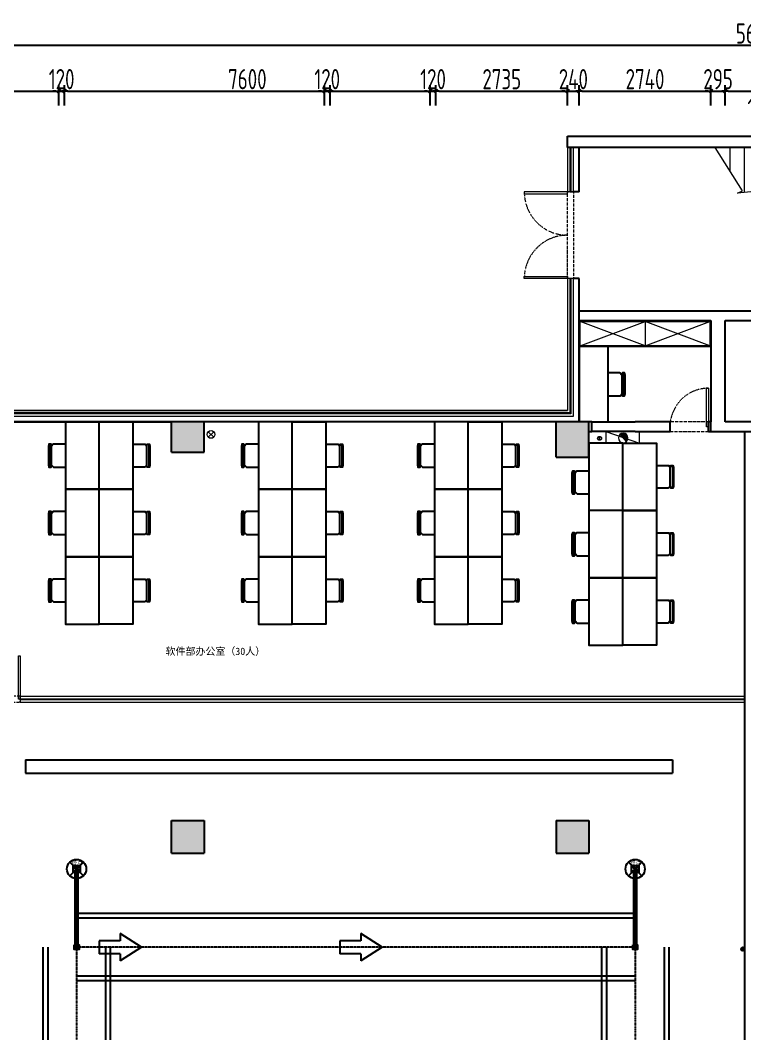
# Model space of a CAD drawing. Header units: millimetres. Extents: x 591722 to 1211798, y -167163 to 126727.
# Drawn here: x 607808 to 622865, y 105672 to 126727 of the extents above; entities that cross this region are included whole.
import ezdxf
from ezdxf.enums import TextEntityAlignment as Align

# ---------------------------------------------------------------- set-up
doc = ezdxf.new("R2010")
doc.units = ezdxf.units.MM
doc.header["$LTSCALE"] = 0.5
doc.header["$PDMODE"] = 35
for name, pattern in [('ACAD_ISO03W100', [30, 12, -18]), ('CENTER', [50.8, 31.75, -6.35, 6.35, -6.35]), ('DASHEDX2', [38.1, 25.4, -12.7])]:
    doc.linetypes.add(name, pattern=pattern)
doc.layers.get('Defpoints').update_dxf_attribs({"color": 8})
for name, color, linetype in [('BS-SHORT-CABINET', 40, 'Continuous'), ('COL-FILL', 8, 'Continuous'), ('COLUMN', 4, 'Continuous'), ('DOOR', 60, 'Continuous'), ('FF-FURN', 51, 'Continuous'), ('FF-TEXT', 50, 'Continuous'), ('L-AGV点位', 7, 'Continuous'), ('L-AGV路径', 7, 'Continuous'), ('L-AGV通道内沿', 40, 'Continuous'), ('L-AGV通道外沿', 3, 'Continuous'), ('L-中心线', 1, 'CENTER'), ('L-二维码', 7, 'Continuous'), ('L-反光柱', 7, 'Continuous'), ('L-流向', 6, 'Continuous'), ('L-点位代号', 6, 'Continuous'), ('RC-TEXT', 50, 'Continuous')]:
    doc.layers.add(name, color=color, linetype=linetype)
doc.layers.add('WALL', color=160, linetype='Continuous', lineweight=20)
doc.layers.add('WINDOW', color=12, linetype='Continuous', lineweight=9)
doc.styles.add('CCD_DIM', font='archs.shx', dxfattribs={"width": 0.8})
doc.styles.add('L-TXT', font='SimSun.ttf')
doc.styles.get("Standard").update_dxf_attribs({"font": 'txt', "bigfont": 'gbcbig.shx'})
doc.styles.add('宋体', font='NSimSun.ttf')
doc.dimstyles.new('CCD_DIM_60', dxfattribs={"dimscale": 60, "dimtxt": 7, "dimasz": 1, "dimexe": 2, "dimexo": 2, "dimtad": 1, "dimdec": 0, "dimdsep": 46, "dimtxsty": 'CCD_DIM', "dimblk1": 'CCD', "dimblk2": 'CCD', "dimsah": 1, "dimcen": 0.3, "dimclrd": 44, "dimclre": 44, "dimclrt": 50, "dimadec": 1, "dimazin": 2, "dimtfac": 1, "dimtdec": 0, "dimtix": 1, "dimtmove": 2, "dimatfit": 3, "dimfxl": 5, "dimfxlon": 1, "dimtolj": 1, "dimarcsym": 0})

# ---------------------------------------------------------------- blocks, each defined once
blk = doc.blocks.new('CCD')
at = {"color": 50, "linetype": 'ByBlock'}
blk.add_line((-1.09, 0), (1.09, 0), dxfattribs=at)
at = {"color": 50, "linetype": 'Continuous', "const_width": 0.608}
blk.add_lwpolyline([(0.61, 0.61), (-0.61, -0.61)], dxfattribs=at)
blk = doc.blocks.new('*D258')
at = {"layer": 'Defpoints', "color": 0, "lineweight": 9, "transparency": 16777216}
for p in [(608608, 125257), (605168, 118382), (608608, 118382)]:
    blk.add_point(p, dxfattribs=at)
at = {"layer": 'RC-TEXT', "color": 44, "lineweight": -2, "transparency": 16777216}
for p, q in [((605168, 124957), (605168, 125377)), ((608608, 124957), (608608, 125377)), ((605228, 125257), (608548, 125257))]:
    blk.add_line(p, q, dxfattribs=at)
at = {"layer": 'RC-TEXT', "color": 44, "lineweight": -2, "transparency": 16777216, "xscale": 60, "yscale": 60, "zscale": 60, "rotation": 180}
blk.add_blockref('CCD', (605168, 125257), dxfattribs=at)
at = {"layer": 'RC-TEXT', "color": 44, "lineweight": -2, "transparency": 16777216, "xscale": 60, "yscale": 60, "zscale": 60}
blk.add_blockref('CCD', (608608, 125257), dxfattribs=at)
at = {"layer": 'RC-TEXT', "color": 50, "lineweight": -2, "transparency": 16777216, "insert": (606888, 125504), "char_height": 420, "attachment_point": 5, "style": 'CCD_DIM'}
blk.add_mtext('\\A1;3440', dxfattribs=at)
blk = doc.blocks.new('*D232')
at = {"layer": 'Defpoints', "color": 0, "lineweight": 9, "transparency": 16777216}
for p in [(608728, 125257), (608608, 118382), (608728, 118382)]:
    blk.add_point(p, dxfattribs=at)
at = {"layer": 'RC-TEXT', "color": 44, "lineweight": -2, "transparency": 16777216}
for p, q in [((608608, 124957), (608608, 125377)), ((608728, 124957), (608728, 125377)), ((608548, 125257), (608488, 125257)), ((608608, 125257), (608728, 125257)), ((608788, 125257), (608848, 125257))]:
    blk.add_line(p, q, dxfattribs=at)
at = {"layer": 'RC-TEXT', "color": 44, "lineweight": -2, "transparency": 16777216, "xscale": 60, "yscale": 60, "zscale": 60}
blk.add_blockref('CCD', (608608, 125257), dxfattribs=at)
at = {"layer": 'RC-TEXT', "color": 44, "lineweight": -2, "transparency": 16777216, "xscale": 60, "yscale": 60, "zscale": 60, "rotation": 180}
blk.add_blockref('CCD', (608728, 125257), dxfattribs=at)
at = {"layer": 'RC-TEXT', "color": 50, "lineweight": -2, "transparency": 16777216, "insert": (608668, 125504), "char_height": 420, "attachment_point": 5, "style": 'CCD_DIM'}
blk.add_mtext('\\A1;120', dxfattribs=at)
blk = doc.blocks.new('*D248')
at = {"layer": 'Defpoints', "color": 0, "lineweight": 9, "transparency": 16777216}
for p in [(616448, 125257), (616328, 118382), (616448, 118382)]:
    blk.add_point(p, dxfattribs=at)
at = {"layer": 'RC-TEXT', "color": 44, "lineweight": -2, "transparency": 16777216}
for p, q in [((616328, 124957), (616328, 125377)), ((616448, 124957), (616448, 125377)), ((616268, 125257), (616208, 125257)), ((616328, 125257), (616448, 125257)), ((616508, 125257), (616568, 125257))]:
    blk.add_line(p, q, dxfattribs=at)
at = {"layer": 'RC-TEXT', "color": 44, "lineweight": -2, "transparency": 16777216, "xscale": 60, "yscale": 60, "zscale": 60}
blk.add_blockref('CCD', (616328, 125257), dxfattribs=at)
at = {"layer": 'RC-TEXT', "color": 44, "lineweight": -2, "transparency": 16777216, "xscale": 60, "yscale": 60, "zscale": 60, "rotation": 180}
blk.add_blockref('CCD', (616448, 125257), dxfattribs=at)
at = {"layer": 'RC-TEXT', "color": 50, "lineweight": -2, "transparency": 16777216, "insert": (616388, 125504), "char_height": 420, "attachment_point": 5, "style": 'CCD_DIM'}
blk.add_mtext('\\A1;120', dxfattribs=at)
blk = doc.blocks.new('*D249')
at = {"layer": 'Defpoints', "color": 0, "lineweight": 9, "transparency": 16777216}
for p in [(594888, 126204), (594888, 118622), (651488, 118582)]:
    blk.add_point(p, dxfattribs=at)
at = {"layer": 'RC-TEXT', "color": 44, "lineweight": -2, "transparency": 16777216}
for p, q in [((594888, 125904), (594888, 126324)), ((651428, 126204), (594948, 126204)), ((651488, 125904), (651488, 126324))]:
    blk.add_line(p, q, dxfattribs=at)
at = {"layer": 'RC-TEXT', "color": 44, "lineweight": -2, "transparency": 16777216, "xscale": 60, "yscale": 60, "zscale": 60, "rotation": 180}
blk.add_blockref('CCD', (594888, 126204), dxfattribs=at)
at = {"layer": 'RC-TEXT', "color": 44, "lineweight": -2, "transparency": 16777216, "xscale": 60, "yscale": 60, "zscale": 60}
blk.add_blockref('CCD', (651488, 126204), dxfattribs=at)
at = {"layer": 'RC-TEXT', "color": 50, "lineweight": -2, "transparency": 16777216, "insert": (623188, 126452), "char_height": 420, "attachment_point": 5, "style": 'CCD_DIM'}
blk.add_mtext('\\A1;56600', dxfattribs=at)
blk = doc.blocks.new('*D250')
at = {"layer": 'Defpoints', "color": 0, "lineweight": 9, "transparency": 16777216}
for p in [(616328, 125257), (608728, 118382), (616328, 118382)]:
    blk.add_point(p, dxfattribs=at)
at = {"layer": 'RC-TEXT', "color": 44, "lineweight": -2, "transparency": 16777216}
for p, q in [((608728, 124957), (608728, 125377)), ((616328, 124957), (616328, 125377)), ((608788, 125257), (616268, 125257))]:
    blk.add_line(p, q, dxfattribs=at)
at = {"layer": 'RC-TEXT', "color": 44, "lineweight": -2, "transparency": 16777216, "xscale": 60, "yscale": 60, "zscale": 60, "rotation": 180}
blk.add_blockref('CCD', (608728, 125257), dxfattribs=at)
at = {"layer": 'RC-TEXT', "color": 44, "lineweight": -2, "transparency": 16777216, "xscale": 60, "yscale": 60, "zscale": 60}
blk.add_blockref('CCD', (616328, 125257), dxfattribs=at)
at = {"layer": 'RC-TEXT', "color": 50, "lineweight": -2, "transparency": 16777216, "insert": (612528, 125504), "char_height": 420, "attachment_point": 5, "style": 'CCD_DIM'}
blk.add_mtext('\\A1;7600', dxfattribs=at)
blk = doc.blocks.new('*D287')
at = {"layer": 'Defpoints', "color": 0, "lineweight": 9, "transparency": 16777216}
for p in [(622163, 125257), (622163, 120492), (619423, 118630)]:
    blk.add_point(p, dxfattribs=at)
at = {"layer": 'RC-TEXT', "color": 44, "lineweight": -2, "transparency": 16777216}
for p, q in [((619423, 124957), (619423, 125377)), ((622163, 124957), (622163, 125377)), ((619483, 125257), (622103, 125257))]:
    blk.add_line(p, q, dxfattribs=at)
at = {"layer": 'RC-TEXT', "color": 44, "lineweight": -2, "transparency": 16777216, "xscale": 60, "yscale": 60, "zscale": 60, "rotation": 180}
blk.add_blockref('CCD', (619423, 125257), dxfattribs=at)
at = {"layer": 'RC-TEXT', "color": 44, "lineweight": -2, "transparency": 16777216, "xscale": 60, "yscale": 60, "zscale": 60}
blk.add_blockref('CCD', (622163, 125257), dxfattribs=at)
at = {"layer": 'RC-TEXT', "color": 50, "lineweight": -2, "transparency": 16777216, "insert": (620793, 125504), "char_height": 420, "attachment_point": 5, "style": 'CCD_DIM'}
blk.add_mtext('\\A1;2740', dxfattribs=at)
blk = doc.blocks.new('*D288')
at = {"layer": 'Defpoints', "color": 0, "lineweight": 9, "transparency": 16777216}
for p in [(622458, 125257), (622163, 120492), (622458, 120492)]:
    blk.add_point(p, dxfattribs=at)
at = {"layer": 'RC-TEXT', "color": 44, "lineweight": -2, "transparency": 16777216}
for p, q in [((622163, 124957), (622163, 125377)), ((622458, 124957), (622458, 125377)), ((622103, 125257), (622043, 125257)), ((622163, 125257), (622458, 125257)), ((622518, 125257), (622578, 125257))]:
    blk.add_line(p, q, dxfattribs=at)
at = {"layer": 'RC-TEXT', "color": 44, "lineweight": -2, "transparency": 16777216, "xscale": 60, "yscale": 60, "zscale": 60}
blk.add_blockref('CCD', (622163, 125257), dxfattribs=at)
at = {"layer": 'RC-TEXT', "color": 44, "lineweight": -2, "transparency": 16777216, "xscale": 60, "yscale": 60, "zscale": 60, "rotation": 180}
blk.add_blockref('CCD', (622458, 125257), dxfattribs=at)
at = {"layer": 'RC-TEXT', "color": 50, "lineweight": -2, "transparency": 16777216, "insert": (622311, 125504), "char_height": 420, "attachment_point": 5, "style": 'CCD_DIM'}
blk.add_mtext('\\A1;295', dxfattribs=at)
blk = doc.blocks.new('*D289')
at = {"layer": 'Defpoints', "color": 0, "lineweight": 9, "transparency": 16777216}
for p in [(619183, 125257), (619183, 118622), (616448, 118382)]:
    blk.add_point(p, dxfattribs=at)
at = {"layer": 'RC-TEXT', "color": 44, "lineweight": -2, "transparency": 16777216}
for p, q in [((616448, 124957), (616448, 125377)), ((619183, 124957), (619183, 125377)), ((616508, 125257), (619123, 125257))]:
    blk.add_line(p, q, dxfattribs=at)
at = {"layer": 'RC-TEXT', "color": 44, "lineweight": -2, "transparency": 16777216, "xscale": 60, "yscale": 60, "zscale": 60, "rotation": 180}
blk.add_blockref('CCD', (616448, 125257), dxfattribs=at)
at = {"layer": 'RC-TEXT', "color": 44, "lineweight": -2, "transparency": 16777216, "xscale": 60, "yscale": 60, "zscale": 60}
blk.add_blockref('CCD', (619183, 125257), dxfattribs=at)
at = {"layer": 'RC-TEXT', "color": 50, "lineweight": -2, "transparency": 16777216, "insert": (617816, 125504), "char_height": 420, "attachment_point": 5, "style": 'CCD_DIM'}
blk.add_mtext('\\A1;2735', dxfattribs=at)
blk = doc.blocks.new('*D290')
at = {"layer": 'Defpoints', "color": 0, "lineweight": 9, "transparency": 16777216}
for p in [(619423, 125257), (619183, 118622), (619423, 118630)]:
    blk.add_point(p, dxfattribs=at)
at = {"layer": 'RC-TEXT', "color": 44, "lineweight": -2, "transparency": 16777216}
for p, q in [((619183, 124957), (619183, 125377)), ((619423, 124957), (619423, 125377)), ((619123, 125257), (619063, 125257)), ((619183, 125257), (619423, 125257)), ((619483, 125257), (619543, 125257))]:
    blk.add_line(p, q, dxfattribs=at)
at = {"layer": 'RC-TEXT', "color": 44, "lineweight": -2, "transparency": 16777216, "xscale": 60, "yscale": 60, "zscale": 60}
blk.add_blockref('CCD', (619183, 125257), dxfattribs=at)
at = {"layer": 'RC-TEXT', "color": 44, "lineweight": -2, "transparency": 16777216, "xscale": 60, "yscale": 60, "zscale": 60, "rotation": 180}
blk.add_blockref('CCD', (619423, 125257), dxfattribs=at)
at = {"layer": 'RC-TEXT', "color": 50, "lineweight": -2, "transparency": 16777216, "insert": (619303, 125504), "char_height": 420, "attachment_point": 5, "style": 'CCD_DIM'}
blk.add_mtext('\\A1;240', dxfattribs=at)
blk = doc.blocks.new('*D291')
at = {"layer": 'Defpoints', "color": 0, "lineweight": 9, "transparency": 16777216}
for p in [(624153, 125257), (622458, 120492), (624153, 120492)]:
    blk.add_point(p, dxfattribs=at)
at = {"layer": 'RC-TEXT', "color": 44, "lineweight": -2, "transparency": 16777216}
for p, q in [((622458, 124957), (622458, 125377)), ((624153, 124957), (624153, 125377)), ((622518, 125257), (624093, 125257))]:
    blk.add_line(p, q, dxfattribs=at)
at = {"layer": 'RC-TEXT', "color": 44, "lineweight": -2, "transparency": 16777216, "xscale": 60, "yscale": 60, "zscale": 60, "rotation": 180}
blk.add_blockref('CCD', (622458, 125257), dxfattribs=at)
at = {"layer": 'RC-TEXT', "color": 44, "lineweight": -2, "transparency": 16777216, "xscale": 60, "yscale": 60, "zscale": 60}
blk.add_blockref('CCD', (624153, 125257), dxfattribs=at)
at = {"layer": 'RC-TEXT', "color": 50, "lineweight": -2, "transparency": 16777216, "insert": (623306, 124896), "char_height": 420, "attachment_point": 5, "style": 'CCD_DIM'}
blk.add_mtext('\\A1;1695', dxfattribs=at)
blk = doc.blocks.new('B')
at = {"color": 54, "linetype": 'ByBlock'}
for p, q in [((-195, 253), (-238, 242)), ((194, 253), (-195, 253)), ((237, 242), (194, 253)), ((-195, 209), (194, 209))]:
    blk.add_line(p, q, dxfattribs=at)
at = {"linetype": 'ByBlock'}
blk.add_lwpolyline([(237, -81), (237, 177), (194, 209), (237, 220), (237, 263), (194, 274), (-195, 274), (-238, 263), (-238, 220), (-195, 209), (-238, 166), (-238, -81)], dxfattribs=at)
blk = doc.blocks.new('*D251')
at = {"layer": 'Defpoints', "color": 0, "lineweight": 9, "transparency": 16777216}
for p in [(614128, 125257), (614128, 118382), (614248, 118382)]:
    blk.add_point(p, dxfattribs=at)
at = {"layer": 'RC-TEXT', "color": 44, "lineweight": -2, "transparency": 16777216}
for p, q in [((614128, 124957), (614128, 125377)), ((614248, 124957), (614248, 125377)), ((614068, 125257), (614008, 125257)), ((614248, 125257), (614128, 125257)), ((614308, 125257), (614368, 125257))]:
    blk.add_line(p, q, dxfattribs=at)
at = {"layer": 'RC-TEXT', "color": 44, "lineweight": -2, "transparency": 16777216, "xscale": 60, "yscale": 60, "zscale": 60}
blk.add_blockref('CCD', (614128, 125257), dxfattribs=at)
at = {"layer": 'RC-TEXT', "color": 44, "lineweight": -2, "transparency": 16777216, "xscale": 60, "yscale": 60, "zscale": 60, "rotation": 180}
blk.add_blockref('CCD', (614248, 125257), dxfattribs=at)
at = {"layer": 'RC-TEXT', "color": 50, "lineweight": -2, "transparency": 16777216, "insert": (614188, 125504), "char_height": 420, "attachment_point": 5, "style": 'CCD_DIM'}
blk.add_mtext('\\A1;120', dxfattribs=at)
blk = doc.blocks.new('rgwerqw')
at = {"lineweight": 9}
h = blk.add_hatch(color=1, dxfattribs=at)
h.dxf.hatch_style = 1
h.paths.add_polyline_path([(603526, -152518, 0.21571), (603492, -152443), (603360, -152594, 0.645129)])
at = {"color": 1, "lineweight": 9}
for p, q in [((603065, -152650), (603765, -152410)), ((603492, -152443), (603360, -152594))]:
    blk.add_line(p, q, dxfattribs=at)
blk.add_lwpolyline([(603065, -152410), (603765, -152410), (603765, -152650), (603065, -152650)], close=True, dxfattribs=at)
blk.add_circle((603426, -152518), 100, dxfattribs=at)
blk = doc.blocks.new('单向走行箭头')
at = {"layer": 'L-流向', "color": 6}
for p, q in [((0, 0), (440, 283)), ((440, 283), (440, 135)), ((0, 0), (440, -283)), ((440, 135), (880, 135)), ((880, 135), (880, -135)), ((440, -135), (440, -283)), ((440, -135), (880, -135))]:
    blk.add_line(p, q, dxfattribs=at)
blk = doc.blocks.new('*U309')
at = {"layer": 'L-AGV通道内沿'}
for p, q in [((-600, 10670), (-600, 0)), ((600, 10670), (600, 0))]:
    blk.add_line(p, q, dxfattribs=at)
at = {"layer": 'L-AGV通道外沿', "linetype": 'DASHEDX2'}
for p, q in [((-700, 10670), (-700, 0)), ((700, 10670), (700, 0))]:
    blk.add_line(p, q, dxfattribs=at)
at = {"layer": 'L-中心线', "color": 1, "lineweight": -2}
blk.add_line((0, 10670), (0, 0), dxfattribs=at)
at = {"layer": 'L-流向', "xscale": -1, "rotation": 90}
for p in [(0, 6348), (0, 1348)]:
    blk.add_blockref('单向走行箭头', p, dxfattribs=at)
blk = doc.blocks.new('*U316')
at = {"layer": 'L-AGV通道内沿'}
for p, q in [((-600, 11610), (-600, 0)), ((600, 11610), (600, 0))]:
    blk.add_line(p, q, dxfattribs=at)
at = {"layer": 'L-AGV通道外沿', "linetype": 'DASHEDX2'}
for p, q in [((-700, 11610), (-700, 0)), ((700, 11610), (700, 0))]:
    blk.add_line(p, q, dxfattribs=at)
at = {"layer": 'L-中心线', "color": 1, "lineweight": -2}
blk.add_line((0, 11610), (0, 0), dxfattribs=at)
at = {"layer": 'L-流向', "xscale": -1, "rotation": 90}
for p in [(0, 6348), (0, 1348)]:
    blk.add_blockref('单向走行箭头', p, dxfattribs=at)
blk = doc.blocks.new('*U317')
at = {"layer": 'L-AGV通道内沿'}
for p, q in [((-600, 10670), (-600, 0)), ((600, 10670), (600, 0))]:
    blk.add_line(p, q, dxfattribs=at)
at = {"layer": 'L-AGV通道外沿', "linetype": 'DASHEDX2'}
for p, q in [((-700, 10670), (-700, 0)), ((700, 10670), (700, 0))]:
    blk.add_line(p, q, dxfattribs=at)
at = {"layer": 'L-中心线', "color": 1, "lineweight": -2}
blk.add_line((0, 10670), (0, 0), dxfattribs=at)
at = {"layer": 'L-流向', "rotation": 90.00000000000003}
for p in [(0, 5028), (0, 28)]:
    blk.add_blockref('单向走行箭头', p, dxfattribs=at)
blk = doc.blocks.new('反光柱')
at = {"layer": 'L-反光柱', "color": 6}
for radius in [37.5, 18.9]:
    blk.add_circle((37.5, 0), radius, dxfattribs=at)
blk = doc.blocks.new('TAG4X4')
at = {"layer": 'L-二维码'}
for points in [[(-50, 50), (50, 50), (50, -50), (-50, -50)], [(-50, 50), (-27, 50), (-27, 28), (-50, 28)], [(-50, 24), (-27, 24), (-27, 2), (-50, 2)], [(-25, 50), (-1, 50), (-1, 28), (-25, 28)], [(-25, 24), (-1, 24), (-1, 2), (-25, 2)], [(1, 50), (24, 50), (24, 28), (1, 28)], [(1, 24), (24, 24), (24, 2), (1, 2)], [(27, 50), (50, 50), (50, 28), (27, 28)], [(27, 24), (50, 24), (50, 2), (27, 2)], [(-50, -2), (-27, -2), (-27, -24), (-50, -24)], [(-50, -28), (-27, -28), (-27, -50), (-50, -50)], [(-25, -2), (-1, -2), (-1, -24), (-25, -24)], [(-25, -28), (-1, -28), (-1, -50), (-25, -50)], [(1, -2), (24, -2), (24, -24), (1, -24)], [(1, -28), (24, -28), (24, -50), (1, -50)], [(27, -2), (50, -2), (50, -24), (27, -24)], [(27, -28), (50, -28), (50, -50), (27, -50)]]:
    blk.add_lwpolyline(points, close=True, dxfattribs=at)
blk.add_attdef('ID', (-44, -41), '', height=5, dxfattribs=at)
blk = doc.blocks.new('*U335')
at = {"layer": 'L-二维码'}
for points in [[(-26, 1500), (26, 1500), (26, 0), (-26, 0)], [(-26, 1480), (-8, 1480), (-8, 1462), (-26, 1462)], [(8, 1480), (26, 1480), (26, 1462), (8, 1462)], [(-26, 1439), (-8, 1439), (-8, 1422), (-26, 1422)], [(-26, 1399), (-8, 1399), (-8, 1381), (-26, 1381)], [(-26, 1358), (-8, 1358), (-8, 1341), (-26, 1341)], [(-26, 1317), (-8, 1317), (-8, 1300), (-26, 1300)], [(-26, 1277), (-8, 1277), (-8, 1259), (-26, 1259)], [(8, 1439), (26, 1439), (26, 1422), (8, 1422)], [(8, 1399), (26, 1399), (26, 1381), (8, 1381)], [(8, 1358), (26, 1358), (26, 1341), (8, 1341)], [(8, 1317), (26, 1317), (26, 1300), (8, 1300)], [(8, 1277), (26, 1277), (26, 1259), (8, 1259)], [(-26, 1236), (-8, 1236), (-8, 1219), (-26, 1219)], [(-26, 1196), (-8, 1196), (-8, 1178), (-26, 1178)], [(-26, 1155), (-8, 1155), (-8, 1137), (-26, 1137)], [(-26, 1114), (-8, 1114), (-8, 1097), (-26, 1097)], [(-26, 1074), (-8, 1074), (-8, 1056), (-26, 1056)], [(8, 1236), (26, 1236), (26, 1219), (8, 1219)], [(8, 1196), (26, 1196), (26, 1178), (8, 1178)], [(8, 1155), (26, 1155), (26, 1137), (8, 1137)], [(8, 1114), (26, 1114), (26, 1097), (8, 1097)], [(8, 1074), (26, 1074), (26, 1056), (8, 1056)], [(-26, 1033), (-8, 1033), (-8, 1016), (-26, 1016)], [(-26, 992), (-8, 992), (-8, 975), (-26, 975)], [(-26, 952), (-8, 952), (-8, 934), (-26, 934)], [(-26, 911), (-8, 911), (-8, 894), (-26, 894)], [(-26, 871), (-8, 871), (-8, 853), (-26, 853)], [(8, 1033), (26, 1033), (26, 1016), (8, 1016)], [(8, 992), (26, 992), (26, 975), (8, 975)], [(8, 952), (26, 952), (26, 934), (8, 934)], [(8, 911), (26, 911), (26, 894), (8, 894)], [(8, 871), (26, 871), (26, 853), (8, 853)], [(-26, 830), (-8, 830), (-8, 812), (-26, 812)], [(-26, 789), (-8, 789), (-8, 772), (-26, 772)], [(-26, 749), (-8, 749), (-8, 731), (-26, 731)], [(-26, 708), (-8, 708), (-8, 691), (-26, 691)], [(-26, 667), (-8, 667), (-8, 650), (-26, 650)], [(8, 830), (26, 830), (26, 812), (8, 812)], [(8, 789), (26, 789), (26, 772), (8, 772)], [(8, 749), (26, 749), (26, 731), (8, 731)], [(8, 708), (26, 708), (26, 691), (8, 691)], [(8, 667), (26, 667), (26, 650), (8, 650)], [(-26, 627), (-8, 627), (-8, 609), (-26, 609)], [(-26, 586), (-8, 586), (-8, 569), (-26, 569)], [(-26, 546), (-8, 546), (-8, 528), (-26, 528)], [(-26, 505), (-8, 505), (-8, 487), (-26, 487)], [(-26, 464), (-8, 464), (-8, 447), (-26, 447)], [(-26, 424), (-8, 424), (-8, 406), (-26, 406)], [(8, 627), (26, 627), (26, 609), (8, 609)], [(8, 586), (26, 586), (26, 569), (8, 569)], [(8, 546), (26, 546), (26, 528), (8, 528)], [(8, 505), (26, 505), (26, 487), (8, 487)], [(8, 464), (26, 464), (26, 447), (8, 447)], [(8, 424), (26, 424), (26, 406), (8, 406)], [(-26, 383), (-8, 383), (-8, 366), (-26, 366)], [(-26, 342), (-8, 342), (-8, 325), (-26, 325)], [(-26, 302), (-8, 302), (-8, 284), (-26, 284)], [(-26, 261), (-8, 261), (-8, 244), (-26, 244)], [(-26, 221), (-8, 221), (-8, 203), (-26, 203)], [(8, 383), (26, 383), (26, 366), (8, 366)], [(8, 342), (26, 342), (26, 325), (8, 325)], [(8, 302), (26, 302), (26, 284), (8, 284)], [(8, 261), (26, 261), (26, 244), (8, 244)], [(8, 221), (26, 221), (26, 203), (8, 203)], [(-26, 180), (-8, 180), (-8, 163), (-26, 163)], [(-26, 139), (-8, 139), (-8, 122), (-26, 122)], [(-26, 99), (-8, 99), (-8, 81), (-26, 81)], [(-26, 58), (-8, 58), (-8, 41), (-26, 41)], [(-26, 17), (-8, 17), (-8, 0), (-26, 0)], [(8, 180), (26, 180), (26, 163), (8, 163)], [(8, 139), (26, 139), (26, 122), (8, 122)], [(8, 99), (26, 99), (26, 81), (8, 81)], [(8, 58), (26, 58), (26, 41), (8, 41)], [(8, 17), (26, 17), (26, 0), (8, 0)]]:
    blk.add_lwpolyline(points, close=True, dxfattribs=at)
blk.add_attdef('ID', (-20, 9), '', height=5, dxfattribs=at)
blk = doc.blocks.new('*U321')
at = {"layer": 'L-AGV点位'}
for p, q in [((-141, 142), (141, -141)), ((-141, -141), (141, 142))]:
    blk.add_line(p, q, dxfattribs=at)
blk.add_circle((0, 1), 200, dxfattribs=at)
at = {"layer": 'L-AGV点位', "insert": (-103, 173), "char_height": 80, "attachment_point": 1}
blk.add_mtext_dynamic_manual_height_columns('{\\fSimSun|b0|i0|c134|p2;终点}', width=264.03, gutter_width=12.5, heights=[0], dxfattribs=at)
at = {"layer": 'L-点位代号', "style": 'L-TXT'}
for tag, p in [('代号', (0, -33)), ('区域', (0, -166))]:
    blk.add_attdef(tag, text='', height=80, dxfattribs=at).set_placement(p, align=Align.CENTER)
blk = doc.blocks.new('TAG5X5')
at = {"layer": 'L-二维码'}
for p, q in [((-5, 55), (-38, 55)), ((-38, 39), (-38, 0)), ((-38, 0), (0, 0)), ((-5, 13), (-5, 55)), ((38, 13), (-5, 13)), ((0, 0), (0, -29)), ((38, -39), (38, 13)), ((5, -29), (-20, -29)), ((-20, -29), (-20, -39)), ((-20, -39), (38, -39)), ((5, -29), (5, -39))]:
    blk.add_line(p, q, dxfattribs=at)
for points in [[(-74, 74), (74, 74), (74, -74), (-74, -74)], [(-74, 74), (-38, 74), (-38, 39), (-74, 39)], [(38, 74), (74, 74), (74, 39), (38, 39)], [(-74, -39), (-38, -39), (-38, -74), (-74, -74)], [(38, -39), (74, -39), (74, -74), (38, -74)]]:
    blk.add_lwpolyline(points, close=True, dxfattribs=at)
blk.add_attdef('ID', (-68, -65), '', height=5, dxfattribs=at)

msp = doc.modelspace()

# ---------------------------------------------------------------- hatches: boundary and pattern name
at = {"layer": 'COL-FILL', "lineweight": 5}
h = msp.add_hatch(color=250, dxfattribs=at)
h.dxf.hatch_style = 1
h.paths.add_polyline_path([(595768.3, 118382.5), (595128.3, 118382.5), (595128.3, 117752.5), (595768.3, 117752.5)])
h.paths.add_polyline_path([(603588.3, 118382.5), (602858.3, 118382.5), (602858.3, 117752.5), (603588.3, 117752.5)])
h.paths.add_polyline_path([(611628.3, 118382.5), (610948.3, 118382.5), (610948.3, 117752.5), (611628.3, 117752.5)])
h = msp.add_hatch(color=250, dxfattribs=at)
h.dxf.hatch_style = 1
h.paths.add_polyline_path([(619628.3, 118382.5), (618948.3, 118382.5), (618948.3, 117652.5), (619628.3, 117652.5)])
h.paths.add_polyline_path([(627628.3, 118082.5), (627618.3, 118082.5), (627618.3, 118382.5), (627393.3, 118382.5), (626878.3, 118382.5), (626878.3, 117652.5), (627628.3, 117652.5)])
h.paths.add_polyline_path([(635598.3, 118342.5), (634918.3, 118342.5), (634918.3, 117682.5), (635598.3, 117682.5)])
h.paths.add_polyline_path([(619628.3, 110102.5), (618948.3, 110102.5), (618948.3, 109422.5), (619628.3, 109422.5)])
h.paths.add_polyline_path([(627628.3, 110102.5), (626898.3, 110102.5), (626898.3, 109362.5), (627628.3, 109362.5)])
h.paths.add_polyline_path([(635598.3, 110102.5), (634918.3, 110102.5), (634918.3, 109422.5), (635598.3, 109422.5)])
h = msp.add_hatch(color=250, dxfattribs=at)
h.dxf.hatch_style = 1
h.paths.add_polyline_path([(595768.3, 110052.5), (595128.3, 110052.5), (595128.3, 109422.5), (595768.3, 109422.5)])
h.paths.add_polyline_path([(603468.3, 110102.5), (602728.3, 110102.5), (602728.3, 109362.5), (603468.3, 109362.5)])
h.paths.add_polyline_path([(611628.3, 110102.5), (610948.3, 110102.5), (610948.3, 109422.5), (611628.3, 109422.5)])
h.paths.add_polyline_path([(595768.3, 101592.5), (595128.3, 101592.5), (595128.3, 100962.5), (595768.3, 100962.5)])
h.paths.add_polyline_path([(603598.3, 101592.5), (602908.3, 101592.5), (602908.3, 100912.5), (603598.3, 100912.5)])
h.paths.add_polyline_path([(611628.3, 101592.5), (610948.3, 101592.5), (610948.3, 100912.5), (611628.3, 100912.5)])

# ---------------------------------------------------------------- linework, layer by layer
at = {"layer": 'BS-SHORT-CABINET', "color": 250, "lineweight": 13}
for p, q in [((620793.3, 119962.5), (619443.3, 120472.5)), ((619443.3, 119962.5), (620793.3, 120472.5)), ((620793.3, 120472.5), (620793.3, 119962.5)), ((620793.3, 119962.5), (622143.3, 120472.5)), ((622143.3, 119962.5), (620793.3, 120472.5))]:
    msp.add_line(p, q, dxfattribs=at)
at = {"layer": 'BS-SHORT-CABINET', "linetype": 'ByBlock', "lineweight": 13}
msp.add_lwpolyline([(619423.3, 120492.5), (622163.3, 120492.5), (622163.3, 119942.5), (619423.3, 119942.5)], close=True, dxfattribs=at)
at = {"layer": 'BS-SHORT-CABINET', "color": 250, "lineweight": 13}
msp.add_lwpolyline([(619443.3, 120472.5), (622143.3, 120472.5), (622143.3, 119962.5), (619443.3, 119962.5)], close=True, dxfattribs=at)
at = {"layer": 'BS-SHORT-CABINET', "color": 8, "linetype": 'ACAD_ISO03W100', "lineweight": 5}
msp.add_lwpolyline([(605808.1, 112562.8), (607808.1, 112562.8), (607808.1, 112682.8), (605808.1, 112682.8)], close=True, dxfattribs=at)
at = {"layer": 'COLUMN', "lineweight": 5}
for p, q in [((611716.8, 118179.1), (611829.8, 118065.8)), ((611829.8, 118179.1), (611716.8, 118065.8))]:
    msp.add_line(p, q, dxfattribs=at)
at = {"layer": 'COLUMN', "color": 1, "lineweight": 9}
for p, q in [((619820, 118070.8), (619876.5, 118014.1)), ((619876.5, 118070.8), (619820, 118014.1))]:
    msp.add_line(p, q, dxfattribs=at)
at = {"layer": 'COLUMN', "lineweight": 5}
msp.add_circle((611773.3, 118122.5), 80, dxfattribs=at)
at = {"layer": 'COLUMN', "color": 1, "lineweight": 9}
msp.add_circle((619848.3, 118042.5), 40, dxfattribs=at)
at = {"layer": 'DOOR', "lineweight": 13}
for points in [[(618283.3, 123122.5), (619183.3, 123122.5), (619183.3, 123162.7), (618283.3, 123162.7)], [(619183, 121362.7), (618283, 121362.7), (618283, 121402.7), (619183, 121402.7)], [(622073.3, 119082.5), (622113.3, 119082.5), (622113.3, 118282.5), (622073.3, 118282.5)]]:
    msp.add_lwpolyline(points, close=True, dxfattribs=at)
at = {"layer": 'DOOR', "color": 8, "linetype": 'ACAD_ISO03W100', "lineweight": 5}
for points in [[(619183, 121362.5), (619183, 123162.5), (619303.3, 123162.5), (619303.3, 121362.5)], [(621313.3, 118182.5), (622113.3, 118182.5), (622113.3, 118382.5), (621313.3, 118382.5)]]:
    msp.add_lwpolyline(points, close=True, dxfattribs=at)
for centre, radius, start, end in [((619183, 123162.7), 900.3, 182.56266, 270.01604), ((619183.3, 121362.5), 900, 90, 177.43662), ((622113.3, 118282.5), 800, 90.00003, 180)]:
    msp.add_arc(centre, radius, start, end, dxfattribs=at)
at = {"layer": 'FF-FURN', "lineweight": -2}
for p, q in [((619423.3, 119942.5), (619423.3, 118382.5)), ((620023.3, 119942.5), (620023.3, 118382.5)), ((620328.3, 116542.5), (619628.3, 116542.5))]:
    msp.add_line(p, q, dxfattribs=at)
for points in [[(609448.3, 116982.5), (609448.3, 118382.5), (608748.3, 118382.5), (608748.3, 116982.5)], [(609448.3, 116982.5), (609448.3, 118382.5), (610148.3, 118382.5), (610148.3, 116982.5)], [(613458.3, 116982.5), (613458.3, 118382.5), (612758.3, 118382.5), (612758.3, 116982.5)], [(613458.3, 116982.5), (613458.3, 118382.5), (614158.3, 118382.5), (614158.3, 116982.5)], [(617118.3, 116982.5), (617118.3, 118382.5), (616418.3, 118382.5), (616418.3, 116982.5)], [(617118.3, 116982.5), (617118.3, 118382.5), (617818.3, 118382.5), (617818.3, 116982.5)], [(620328.3, 116542.5), (620328.3, 117942.5), (621028.3, 117942.5), (621028.3, 116542.5)], [(609448.3, 115582.5), (609448.3, 116982.5), (608748.3, 116982.5), (608748.3, 115582.5)], [(609448.3, 115582.5), (609448.3, 116982.5), (610148.3, 116982.5), (610148.3, 115582.5)], [(613458.3, 115582.5), (613458.3, 116982.5), (612758.3, 116982.5), (612758.3, 115582.5)], [(613458.3, 115582.5), (613458.3, 116982.5), (614158.3, 116982.5), (614158.3, 115582.5)], [(617118.3, 115582.5), (617118.3, 116982.5), (616418.3, 116982.5), (616418.3, 115582.5)], [(617118.3, 115582.5), (617118.3, 116982.5), (617818.3, 116982.5), (617818.3, 115582.5)], [(620328.3, 115142.5), (620328.3, 116542.5), (621028.3, 116542.5), (621028.3, 115142.5)], [(609448.3, 114182.5), (609448.3, 115582.5), (608748.3, 115582.5), (608748.3, 114182.5)], [(609448.3, 114182.5), (609448.3, 115582.5), (610148.3, 115582.5), (610148.3, 114182.5)], [(613458.3, 114182.5), (613458.3, 115582.5), (612758.3, 115582.5), (612758.3, 114182.5)], [(613458.3, 114182.5), (613458.3, 115582.5), (614158.3, 115582.5), (614158.3, 114182.5)], [(617118.3, 114182.5), (617118.3, 115582.5), (616418.3, 115582.5), (616418.3, 114182.5)], [(617118.3, 114182.5), (617118.3, 115582.5), (617818.3, 115582.5), (617818.3, 114182.5)], [(620328.3, 113742.5), (620328.3, 115142.5), (619628.3, 115142.5), (619628.3, 113742.5)], [(620328.3, 113742.5), (620328.3, 115142.5), (621028.3, 115142.5), (621028.3, 113742.5)]]:
    msp.add_lwpolyline(points, close=True, dxfattribs=at)
for points in [[(620328.3, 116542.5), (620328.3, 117942.5), (619628.3, 117942.5), (619628.3, 116542.5)], [(619628.3, 116542.5), (619628.3, 115142.5), (620328.3, 115142.5), (620328.3, 116542.5)]]:
    msp.add_lwpolyline(points, dxfattribs=at)
at = {"layer": 'WALL', "lineweight": -3}
for p, q in [((619183.3, 124322.5), (635158.3, 124322.5)), ((619183.3, 124082.5), (619183.3, 124322.5)), ((627198.3, 124082.5), (619183.3, 124082.5)), ((619423.3, 123162.5), (619423.3, 124082.5)), ((619423.3, 123162.5), (619303.3, 123162.5)), ((619423.3, 121362.5), (619303.3, 121362.5)), ((619423.3, 118382.5), (619423.3, 121362.5)), ((619423.3, 120692.5), (627198.3, 120692.5)), ((619423.3, 118382.5), (619423.3, 120492.5)), ((619423.3, 120492.5), (622163.3, 120492.5)), ((622163.3, 120492.5), (622163.3, 118382.5)), ((622458.3, 118382.5), (622458.3, 120492.5)), ((622458.3, 120492.5), (624153.3, 120492.5)), ((619183, 118382.5), (595128.3, 118382.5)), ((603588.3, 118382.5), (610948.3, 118382.5)), ((610948.3, 117752.5), (610948.3, 118382.5)), ((611628.3, 118382.5), (610948.3, 118382.5)), ((611628.3, 117752.5), (611628.3, 118382.5)), ((618948.3, 117652.5), (618948.3, 118382.5)), ((619688.3, 118382.5), (618948.3, 118382.5)), ((619628.3, 117652.5), (619628.3, 118382.5)), ((619688.3, 118382.5), (620588.3, 118382.5)), ((619688.3, 118182.5), (619688.3, 118382.5)), ((621313.3, 118382.5), (620588.3, 118382.5)), ((621313.3, 118182.5), (621313.3, 118382.5)), ((622113.3, 118182.5), (622113.3, 118382.5)), ((622163.3, 118382.5), (622113.3, 118382.5)), ((622163.3, 118382.5), (622113.3, 118382.5)), ((622163.3, 118182.5), (622163.3, 118382.5)), ((623043.3, 118382.5), (622458.3, 118382.5)), ((619628.3, 118182.5), (619688.3, 118182.5)), ((620588.3, 118182.5), (619688.3, 118182.5)), ((620588.3, 118182.5), (621313.3, 118182.5)), ((622113.3, 118182.5), (622163.3, 118182.5)), ((622113.3, 118182.5), (623043.3, 118182.5)), ((622113.3, 118182.5), (623043.3, 118182.5)), ((622863.3, 118182.5), (622863.3, 96482)), ((610948.3, 117752.5), (611628.3, 117752.5)), ((618948.3, 117652.5), (619628.3, 117652.5)), ((622863.3, 112682.8), (622863.3, 112562.8)), ((607918.3, 111362.5), (607918.3, 111082.5)), ((607918.3, 111362.5), (621363.3, 111362.5)), ((621363.3, 111362.5), (621363.3, 111082.5)), ((607918.3, 111082.5), (621363.3, 111082.5)), ((610948.3, 109422.5), (610948.3, 110102.5)), ((610948.3, 110102.5), (611628.3, 110102.5)), ((611628.3, 110102.5), (611628.3, 109422.5)), ((618948.3, 110102.5), (619628.3, 110102.5)), ((618948.3, 110102.5), (618948.3, 109422.5)), ((619628.3, 110102.5), (619628.3, 109422.5)), ((610948.3, 109422.5), (611628.3, 109422.5)), ((618948.3, 109422.5), (619628.3, 109422.5))]:
    msp.add_line(p, q, dxfattribs=at)
at = {"layer": 'WALL', "color": 250, "lineweight": 5}
for p, q in [((622820.3, 123184.6), (622253.3, 124082.5)), ((622553.3, 124082.5), (622553.3, 123607.5)), ((622853.3, 124082.5), (622853.3, 123150.3)), ((622714.9, 123136.4), (622820.3, 123184.6)), ((622991.5, 123164.2), (622714.9, 123136.4))]:
    msp.add_line(p, q, dxfattribs=at)
at = {"layer": 'WINDOW', "color": 8, "linetype": 'ByBlock', "lineweight": 9}
for p, q in [((619183, 124082.5), (619183, 123162.5)), ((619303.3, 123162.5), (619183, 123162.5)), ((619183, 121362.5), (619183, 118622.5)), ((619303.3, 121362.5), (619183.3, 121362.5)), ((595128.3, 118622.5), (619183, 118622.5)), ((607808.1, 112682.8), (622863.3, 112682.8)), ((607808.1, 112682.8), (607808.1, 112562.8)), ((607808.1, 112562.8), (622863.3, 112562.8))]:
    msp.add_line(p, q, dxfattribs=at)
at = {"layer": 'WINDOW', "linetype": 'ByBlock', "lineweight": 9}
for p, q in [((619233.3, 124082.5), (619233.3, 123162.5)), ((619253.3, 124082.5), (619253.3, 123162.5)), ((619233.3, 121362.5), (619233.3, 118572.5)), ((619253.3, 121362.5), (619253.3, 118552.5)), ((619183.3, 118572.5), (594958.3, 118572.5)), ((619183.3, 118552.5), (594978.3, 118552.5)), ((619233.3, 118572.5), (619183.3, 118572.5)), ((619253.3, 118552.5), (619183.3, 118552.5)), ((607808.1, 112632.8), (622863.3, 112632.8)), ((607808.1, 112612.8), (622863.3, 112612.8))]:
    msp.add_line(p, q, dxfattribs=at)
at = {"layer": 'WINDOW', "color": 8, "linetype": 'ByBlock', "lineweight": 9}
for points in [[(619303.3, 123162.5), (619303.3, 124082.5), (619183.3, 124082.5), (619183.3, 123162.5)], [(619183.3, 121362.5), (619183.3, 118622.5)], [(619303.3, 118622.5), (619303.3, 121362.5)], [(619183.3, 118622.5), (595048.3, 118622.5)], [(595048.3, 118502.5), (619303.3, 118502.5), (619303.3, 118622.5)]]:
    msp.add_lwpolyline(points, dxfattribs=at)
msp.add_lwpolyline([(607768.1, 113522.8), (607808.1, 113522.8), (607808.1, 112622.8), (607768.1, 112622.8)], close=True, dxfattribs=at)

# ---------------------------------------------------------------- block references
at = {"linetype": 'ByBlock', "lineweight": 5, "xscale": -1, "rotation": 180}
msp.add_blockref('rgwerqw', (16913.1, -34467.9), dxfattribs=at)
for p, values in [((608978.5, 109094.1), {'ID': '04'}), ((620588.6, 109094.1), {'ID': '03'})]:
    msp.add_blockref('TAG5X5', p).add_auto_attribs(values)
ref = msp.add_blockref('TAG4X4', (608979.9, 107470))
ref.add_attrib('ID', '04', (608936.3, 107429.3), dxfattribs={"height": 2.5})
ref = msp.add_blockref('TAG4X4', (620590, 107470))
ref.add_attrib('ID', '03', (620546.4, 107429.3), dxfattribs={"height": 2.5})
at = {"layer": 'FF-FURN', "linetype": 'Continuous'}
for p, rotation in [((620104, 119162.5), 270), ((608667.5, 117682.5), 90.00000000000006), ((612677.5, 117682.5), 90.00000000000006), ((616337.5, 117682.5), 90.00000000000006), ((619547.5, 117125), 90.00000000000003), ((608667.5, 116282.5), 90.00000000000006), ((612677.5, 116282.5), 90.00000000000006), ((616337.5, 116282.5), 90.00000000000006), ((619547.5, 115841.2), 90.00000000000003), ((608667.5, 114882.5), 90.00000000000006), ((612677.5, 114882.5), 90.00000000000006), ((616337.5, 114882.5), 90.00000000000006), ((619547.5, 114442.5), 90.00000000000003)]:
    msp.add_blockref('B', p, dxfattribs=dict(at, rotation=rotation))
at = {"layer": 'FF-FURN', "linetype": 'Continuous', "xscale": -1, "rotation": 270}
for p in [(610229, 117682.5), (614239, 117682.5), (617899, 117682.5), (621109, 117242.5), (610229, 116282.5), (614239, 116282.5), (617899, 116282.5), (621109, 115842.5), (610229, 114882.5), (614239, 114882.5), (617899, 114882.5), (621109, 114442.5)]:
    msp.add_blockref('B', p, dxfattribs=at)
at = {"layer": 'L-AGV点位'}
for p in [(608978.6, 109093.4), (620588.7, 109093.4)]:
    msp.add_blockref('*U321', p, dxfattribs=at)
at = {"layer": 'L-AGV路径', "rotation": 270}
msp.add_blockref('*U316', (608979.9, 107470), dxfattribs=at)
at = {"layer": 'L-AGV路径'}
for name, p in [('*U309', (608979.9, 96800)), ('*U317', (620590, 96800))]:
    msp.add_blockref(name, p, dxfattribs=at)
at = {"layer": 'L-二维码'}
for p, values in [((608978.5, 107520), {'ID': '02'}), ((620588.6, 107520), {'ID': '01'})]:
    msp.add_blockref('*U335', p, dxfattribs=at).add_auto_attribs(values)
at = {"layer": 'L-反光柱'}
msp.add_blockref('反光柱', (622788.3, 107430), dxfattribs=at)

# ---------------------------------------------------------------- texts
at = {"layer": 'FF-TEXT', "style": '宋体'}
msp.add_text('软件部办公室（30人）', height=151.875, dxfattribs=at).set_placement((610827.7, 113541.7))

# ---------------------------------------------------------------- dimensions: what is measured, and where the dimension line sits
at = {"layer": 'RC-TEXT', "lineweight": -2}
for base, p1, p2, picture, middle in [((594888.3, 126204.3), (651488.3, 118582.5), (594888.3, 118622.5), '*D249', (623188.3, 126451.8)), ((608608.3, 125256.8), (605168.3, 118382.5), (608608.3, 118382.5), '*D258', (606888.3, 125504.3)), ((608728.3, 125256.8), (608608.3, 118382.5), (608728.3, 118382.5), '*D232', (608668.3, 125504.3)), ((616328.3, 125256.8), (608728.3, 118382.5), (616328.3, 118382.5), '*D250', (612528.3, 125504.3)), ((616448.3, 125256.8), (616328.3, 118382.5), (616448.3, 118382.5), '*D248', (616388.3, 125504.3)), ((619183.3, 125256.8), (616448.3, 118382.5), (619183.3, 118622.5), '*D289', (617815.8, 125504.3)), ((619423.3, 125256.8), (619183.3, 118622.5), (619423.3, 118630.5), '*D290', (619303.3, 125504.3)), ((622163.3, 125256.8), (619423.3, 118630.5), (622163.3, 120492.5), '*D287', (620793.3, 125504.3)), ((622458.3, 125256.8), (622163.3, 120492.5), (622458.3, 120492.5), '*D288', (622310.8, 125504.3))]:
    dim = msp.add_linear_dim(base=base, p1=p1, p2=p2, dimstyle='CCD_DIM_60', dxfattribs=at)
    dim.commit()
    dim.dimension.update_dxf_attribs({"geometry": picture, "text_midpoint": middle})
dim = msp.add_linear_dim(base=(614128.3, 125256.8), p1=(614248.3, 118382.5), p2=(614128.3, 118382.5), angle=180, dimstyle='CCD_DIM_60', dxfattribs=at)
dim.commit()
dim.dimension.update_dxf_attribs({"geometry": '*D251', "text_midpoint": (614188.3, 125504.3)})
dim = msp.add_linear_dim(base=(624153.3, 125256.8), p1=(622458.3, 120492.5), p2=(624153.3, 120492.5), dimstyle='CCD_DIM_60', dxfattribs=at)
dim.commit()
dim.dimension.update_dxf_attribs({"geometry": '*D291', "text_midpoint": (623305.8, 124895.7), "dimtype": 160})

doc.saveas('drawing.dxf')
